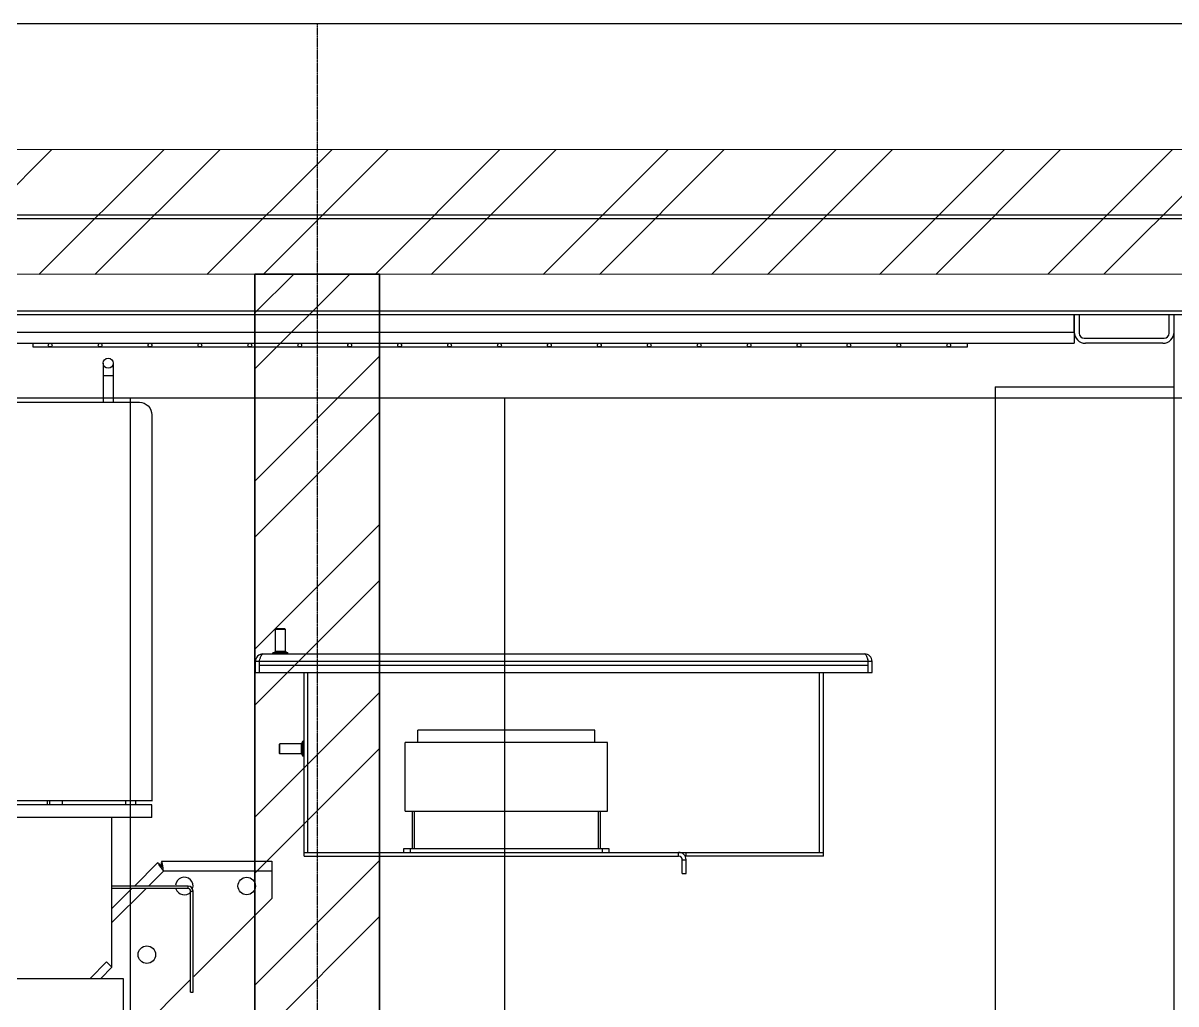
# Model space of a CAD drawing. Header units: millimetres. Extents: x 32496 to 166256, y 3504 to 23939.
# Drawn here: x 98864 to 99788, y 8073 to 8859 of the extents above; entities that cross this region are included whole.
import ezdxf

# ---------------------------------------------------------------- set-up
doc = ezdxf.new("R2010")
doc.units = ezdxf.units.MM
doc.linetypes.add('CENTER', pattern=[50.8, 31.75, -6.35, 6.35, -6.35])
doc.layers.get('0').update_dxf_attribs({"lineweight": 35})
for name, color, linetype in [('FG-S100X100-2232_0', 7, 'Continuous'), ('FG-S80-40-2519_0', 7, 'Continuous'), ('FG-S80-40-922_5_0', 7, 'Continuous'), ('QIAOJIA_0', 7, 'Continuous'), ('S04S0230_0', 7, 'Continuous'), ('YBM-26-03_3_0', 7, 'Continuous'), ('变压器模型_1__0', 7, 'Continuous')]:
    doc.layers.add(name, color=color, linetype=linetype)

# ---------------------------------------------------------------- blocks, each defined once
blk = doc.blocks.new('etryt5rte')
at = {"color": 2, "lineweight": -3}
for p, q in [((76194.75, -53517.2), (63702.7, -53517.2)), ((76094.75, -53617.2), (63802.7, -53619.51)), ((75994.75, -53717.2), (63902.7, -53719.51)), ((75894.64, -53817.41), (64002.7, -53817.41)), ((70852.72, -53816.87), (70852.72, -55956.97)), ((71152.72, -53816.87), (71152.72, -55956.97))]:
    blk.add_line(p, q, dxfattribs=at)
at = {"color": 2, "linetype": 'CENTER', "lineweight": -3, "ltscale": 0.01}
for p, q in [((71002.72, -53516.66), (71002.72, -56425.55)), ((70952.72, -53717.92), (70952.72, -56055.92))]:
    blk.add_line(p, q, dxfattribs=at)
at = {"color": 2}
for p, q in [((70689.83, -53718.22), (70789.85, -53618.2)), ((70779.65, -53718.2), (70879.67, -53618.18)), ((70824.56, -53718.19), (70924.58, -53618.17)), ((70914.38, -53718.17), (71014.4, -53618.16)), ((70959.29, -53718.16), (71059.31, -53618.15)), ((71049.11, -53718.15), (71149.13, -53618.13)), ((71094.02, -53718.14), (71194.04, -53618.12)), ((71183.84, -53718.12), (71283.86, -53618.11)), ((71228.75, -53718.11), (71328.77, -53618.1)), ((71318.57, -53718.1), (71418.59, -53618.08)), ((71363.48, -53718.09), (71463.5, -53618.07)), ((71453.3, -53718.07), (71553.32, -53618.06)), ((71498.21, -53718.06), (71598.23, -53618.05)), ((71588.03, -53718.04), (71688.05, -53618.03)), ((71632.94, -53718.04), (71732.96, -53618.02)), ((70952.72, -53749.01), (70983.83, -53717.89)), ((70952.72, -53793.91), (71028.73, -53717.89)), ((71052.72, -53717.89), (70952.72, -53717.89)), ((70952.72, -53717.89), (70952.72, -56055.92)), ((71052.72, -53717.89), (71052.72, -56055.89)), ((71052.72, -56055.92), (71052.72, -53717.89)), ((70952.72, -53883.71), (71052.72, -53783.71)), ((70952.72, -53928.61), (71052.72, -53828.61)), ((70952.72, -54018.41), (71052.72, -53918.41)), ((70952.72, -54063.31), (71052.72, -53963.31)), ((70952.72, -54153.12), (71052.72, -54053.12)), ((70952.72, -54198.02), (71052.72, -54098.02)), ((70952.72, -54287.82), (71052.72, -54187.82)), ((70952.72, -54332.72), (71052.72, -54232.72))]:
    blk.add_line(p, q, dxfattribs=at)
blk = doc.blocks.new('gtrytrgtrr')
at = {"layer": 'FG-S100X100-2232_0', "color": 7, "linetype": 'Continuous'}
for p, q in [((68009.26, -72451.29), (68109.26, -72451.29)), ((68009.26, -74723.29), (68009.26, -72451.29))]:
    blk.add_line(p, q, dxfattribs=at)
at = {"layer": 'FG-S80-40-2519_0', "color": 7, "linetype": 'Continuous'}
for p, q in [((67929.26, -72465.29), (67929.26, -72451.29)), ((67933.26, -72451.29), (67933.26, -72466.29)), ((68005.26, -72466.29), (68005.26, -72451.29)), ((67937.26, -72470.29), (68001.26, -72470.29)), ((68000.26, -72474.29), (67938.26, -72474.29))]:
    blk.add_line(p, q, dxfattribs=at)
for centre, radius, start, end in [((67938.26, -72465.29), 9, 180, 270), ((67937.26, -72466.29), 4, 180, 270), ((68000.26, -72465.29), 9, 270, 0), ((68001.26, -72466.29), 4, 270, 0)]:
    blk.add_arc(centre, radius, start, end, dxfattribs=at)
at = {"layer": 'FG-S80-40-922_5_0', "color": 7, "linetype": 'Continuous'}
for p in [(67929.26, -72451.29), (67006.76, -72474.29)]:
    blk.add_line(p, (67929.26, -72474.29), dxfattribs=at)
at = {"layer": 'FG-S80-40-922_5_0', "color": 9, "linetype": 'Continuous'}
blk.add_line((67006.76, -72465.29), (67929.26, -72465.29), dxfattribs=at)
at = {"layer": 'QIAOJIA_0', "color": 7, "linetype": 'Continuous'}
for q in [(68009.26, -72509.09), (67865.96, -73074.09)]:
    blk.add_line((67865.96, -72509.09), q, dxfattribs=at)
at = {"layer": 'S04S0230_0', "color": 7, "linetype": 'Continuous'}
for p, q in [((60350.26, -72371.29), (72186.26, -72371.29)), ((60350.26, -72451.29), (72186.26, -72451.29))]:
    blk.add_line(p, q, dxfattribs=at)
at = {"layer": 'S04S0230_0', "color": 9, "linetype": 'Continuous'}
for p, q in [((60350.26, -72374.29), (72186.26, -72374.29)), ((60350.26, -72448.29), (72186.26, -72448.29))]:
    blk.add_line(p, q, dxfattribs=at)
at = {"layer": 'YBM-26-03_3_0', "color": 7, "linetype": 'Continuous'}
for p, q in [((67094.76, -72474.29), (67094.76, -72477.29)), ((67094.76, -72477.29), (67843.76, -72477.29)), ((67843.76, -72477.29), (67843.76, -72474.29))]:
    blk.add_line(p, q, dxfattribs=at)
for centre in [(67108.76, -72475.79), (67148.76, -72475.79), (67188.76, -72475.79), (67228.76, -72475.79), (67268.76, -72475.79), (67308.76, -72475.79), (67348.76, -72475.79), (67388.76, -72475.79), (67428.76, -72475.79), (67468.76, -72475.79), (67508.76, -72475.79), (67548.76, -72475.79), (67588.76, -72475.79), (67628.76, -72475.79), (67668.76, -72475.79), (67708.76, -72475.79), (67748.76, -72475.79), (67788.76, -72475.79), (67828.76, -72475.79)]:
    blk.add_circle(centre, 1.5, dxfattribs=at)
at = {"layer": '变压器模型_1__0', "color": 6, "linetype": 'Continuous'}
for p, q in [((67151.26, -72490.29), (67151.26, -72521.6)), ((67159.26, -72490.29), (67159.26, -72521.6)), ((66680.26, -72521.6), (67180.26, -72521.6)), ((67190.26, -72531.58), (67190.26, -72841.29)), ((67289.76, -72703.29), (67289.26, -72703.79)), ((67289.26, -72721.29), (67289.26, -72703.79)), ((67297.26, -72703.79), (67289.26, -72703.79)), ((67296.76, -72703.29), (67289.76, -72703.29)), ((67296.76, -72703.29), (67297.26, -72703.79)), ((67297.26, -72721.29), (67297.26, -72703.79)), ((67279.26, -72723.29), (67761.26, -72723.29)), ((67299.26, -72722.29), (67287.26, -72722.29)), ((67287.26, -72723.29), (67287.26, -72722.29)), ((67289.26, -72721.29), (67288.46, -72721.69)), ((67297.26, -72721.29), (67289.26, -72721.29)), ((67297.26, -72721.29), (67299.26, -72722.29)), ((67299.26, -72723.29), (67299.26, -72722.29)), ((67276.26, -72729.29), (67273.26, -72729.29)), ((67273.26, -72738.29), (67273.26, -72729.29)), ((67276.26, -72729.29), (67276.26, -72738.29)), ((67767.26, -72729.29), (67764.26, -72729.29)), ((67764.26, -72738.29), (67764.26, -72729.29)), ((67767.26, -72738.29), (67767.26, -72729.29)), ((67273.26, -72738.29), (67767.26, -72738.29)), ((67312.26, -72885.29), (67312.26, -72738.29)), ((67315.26, -72882.29), (67315.26, -72738.29)), ((67725.26, -72882.29), (67725.26, -72738.29)), ((67728.26, -72885.29), (67728.26, -72738.29)), ((67545.26, -72784.29), (67403.26, -72784.29)), ((67403.26, -72794.29), (67403.26, -72784.29)), ((67545.26, -72794.29), (67545.26, -72784.29)), ((67292.26, -72795.79), (67292.76, -72795.29)), ((67292.26, -72795.79), (67292.26, -72802.79)), ((67310.26, -72795.29), (67292.76, -72795.29)), ((67292.76, -72803.29), (67292.76, -72795.29)), ((67310.26, -72795.29), (67311.26, -72793.29)), ((67310.26, -72803.29), (67310.26, -72795.29)), ((67312.26, -72793.29), (67311.26, -72793.29)), ((67311.26, -72805.29), (67311.26, -72793.29)), ((67555.26, -72794.29), (67393.26, -72794.29)), ((67393.26, -72849.29), (67393.26, -72794.29)), ((67555.26, -72849.29), (67555.26, -72794.29)), ((67292.26, -72802.79), (67292.76, -72803.29)), ((67310.26, -72803.29), (67292.76, -72803.29)), ((67310.26, -72803.29), (67311.26, -72805.29)), ((67312.26, -72805.29), (67311.26, -72805.29)), ((67190.26, -72841.13), (66810.66, -72841.13)), ((67106.26, -72841.29), (67106.26, -72844.29)), ((67108.26, -72841.29), (67108.26, -72844.29)), ((67118.26, -72841.29), (67118.26, -72844.29)), ((67169.26, -72841.29), (67169.26, -72844.29)), ((67177.26, -72841.29), (67177.26, -72844.29)), ((67190.26, -72844.29), (66810.66, -72844.29)), ((67190.26, -72854.29), (67190.26, -72844.29)), ((67393.26, -72849.29), (67555.26, -72849.29)), ((67399.02, -72879.29), (67399.02, -72849.29)), ((67400.29, -72849.29), (67400.29, -72879.29)), ((67548.24, -72879.29), (67548.24, -72849.29)), ((67549.5, -72849.29), (67549.5, -72879.29)), ((67190.26, -72854.29), (66908.95, -72854.29)), ((67158.26, -72974.29), (67158.26, -72854.29)), ((67392.26, -72879.29), (67556.26, -72879.29)), ((67392.26, -72882.29), (67392.26, -72879.29)), ((67556.26, -72879.29), (67556.26, -72882.29)), ((67197.92, -72889.29), (67286.26, -72889.29)), ((67286.26, -72889.29), (67286.26, -72919.29)), ((67312.26, -72882.29), (67728.26, -72882.29)), ((67312.26, -72885.29), (67612.26, -72885.29)), ((67615.26, -72899.29), (67615.26, -72888.29)), ((67728.26, -72885.29), (67618.26, -72885.29)), ((67618.26, -72899.29), (67618.26, -72888.29)), ((67176.26, -72909.29), (67195.09, -72890.46)), ((67195.92, -72891.29), (67197.92, -72893.29)), ((67197.92, -72893.29), (67197.92, -72890.46)), ((67615.26, -72899.29), (67618.26, -72899.29)), ((67219.26, -72909.29), (67158.26, -72909.29)), ((67158.26, -72927.29), (67174.26, -72911.29)), ((67219.26, -72911.29), (67158.26, -72911.29)), ((67221.26, -72994.29), (67221.26, -72913.29)), ((67223.26, -72994.29), (67223.26, -72913.29)), ((67286.26, -72919.29), (67223.76, -72981.79)), ((67154.01, -72970.06), (67140.79, -72983.29)), ((67158.26, -72974.29), (67154.01, -72970.06)), ((67149.26, -72983.29), (67158.26, -72974.29)), ((67017.95, -72983.29), (67167.26, -72983.29)), ((67167.26, -72983.29), (67167.26, -73528.29)), ((67220.76, -72984.79), (67167.26, -73038.29)), ((67221.26, -72994.29), (67223.26, -72994.29))]:
    blk.add_line(p, q, dxfattribs=at)
at = {"layer": '变压器模型_1__0', "color": 9, "linetype": 'Continuous'}
for p, q in [((67159.26, -72500.29), (67151.26, -72500.29)), ((67180.26, -72521.6), (67180.26, -72521.76)), ((67764.26, -72729.29), (67276.26, -72729.29)), ((67276.26, -72732.29), (67764.26, -72732.29)), ((67397.26, -72879.29), (67397.26, -72882.29)), ((67551.26, -72882.29), (67551.26, -72879.29)), ((67612.26, -72885.29), (67612.26, -72882.29)), ((67615.26, -72888.29), (67618.26, -72888.29)), ((67618.26, -72885.29), (67618.26, -72882.29)), ((67187.58, -72909.29), (67199.58, -72897.29)), ((67286.26, -72897.29), (67199.58, -72897.29)), ((67158.26, -72938.61), (67185.58, -72911.29)), ((67219.26, -72911.29), (67219.26, -72909.29)), ((67221.26, -72913.29), (67223.26, -72913.29))]:
    blk.add_line(p, q, dxfattribs=at)
blk.add_circle((67155.26, -72490.29), 4, dxfattribs=at)
at = {"layer": '变压器模型_1__0', "color": 6, "linetype": 'Continuous'}
for centre in [(67266.26, -72909.29), (67186.26, -72964.29)]:
    blk.add_circle(centre, 7, dxfattribs=at)
for centre, radius, start, end in [((67279.26, -72729.29), 6, 90, 180), ((67761.26, -72729.29), 6, 0, 90), ((67569.08, -72791.19), 204.77, 17.5951, 17.9598), ((67612.26, -72888.29), 6, 0, 90), ((67612.26, -72888.29), 3, 0, 90), ((67216.26, -72909.29), 7, 342.36969, 173.85407), ((67216.26, -72909.29), 7, 197.69202, 317.56514), ((67219.26, -72913.29), 4, 0, 90), ((67219.26, -72913.29), 2, 0, 90)]:
    blk.add_arc(centre, radius, start, end, dxfattribs=at)
for points, knots in [([(67180.26, -72521.6), (67182.81, -72521.6), (67188.12, -72523.72), (67190.26, -72529.03), (67190.26, -72531.58)], [0, 0, 0, 0, 0.500259, 1, 1, 1, 1]), ([(67278.26, -72724.1), (67278.34, -72723.98), (67278.58, -72723.63), (67278.97, -72723.29), (67279.26, -72723.29)], [0, 0, 0, 0, 0.327677, 1, 1, 1, 1]), ([(67761.26, -72723.29), (67761.69, -72723.29), (67762.61, -72724.47), (67762.98, -72725.54), (67763.26, -72726.29)], [0, 0, 0, 0, 0.347158, 1, 1, 1, 1]), ([(67276.81, -72727.59), (67276.93, -72727.23), (67277.34, -72726.05), (67277.78, -72724.85), (67278.26, -72724.1)], [0, 0, 0, 0, 0.294715, 1, 1, 1, 1]), ([(67198.47, -72890.36), (67198.4, -72890.09), (67198.31, -72889.74), (67198.05, -72889.29), (67197.92, -72889.29)], [0, 0, 0, 0, 0.685446, 1, 1, 1, 1]), ([(67195.09, -72890.46), (67195, -72890.55), (67195.13, -72891.05), (67195.52, -72891.72), (67196.23, -72892.83), (67196.81, -72893.62), (67197.14, -72894.07)], [0, 0, 0, 0, 0.092083, 0.292742, 0.601447, 1, 1, 1, 1]), ([(67197.14, -72894.07), (67197.33, -72894.33), (67198.13, -72895.41), (67198.95, -72896.47), (67199.58, -72897.29)], [0, 0, 0, 0, 0.234931, 1, 1, 1, 1]), ([(67197.92, -72893.29), (67197.97, -72893.29), (67198.23, -72893.37), (67198.37, -72893.64), (67198.47, -72893.83)], [0, 0, 0, 0, 0.179447, 1, 1, 1, 1]), ([(67199.02, -72893.29), (67198.98, -72893), (67198.82, -72892.02), (67198.65, -72891.04), (67198.47, -72890.36)], [0, 0, 0, 0, 0.29562, 1, 1, 1, 1]), ([(67199.58, -72897.29), (67199.53, -72896.94), (67199.35, -72895.61), (67199.17, -72894.27), (67199.02, -72893.29)], [0, 0, 0, 0, 0.26085, 1, 1, 1, 1])]:
    blk.add_open_spline(points, degree=3, knots=knots, dxfattribs=at)
for points in [[(67276.26, -72729.29), (67276.44, -72728.72), (67276.62, -72728.15), (67276.81, -72727.59)], [(67763.26, -72726.29), (67763.48, -72726.87), (67763.67, -72727.46), (67763.86, -72728.05)]]:
    blk.add_open_spline(points, degree=3, dxfattribs=at)

msp = doc.modelspace()

# ---------------------------------------------------------------- block references
for name, p in [('etryt5rte', (28096.931, 62375.365)), ('gtrytrgtrr', (31776.885, 81076.369))]:
    msp.add_blockref(name, p)

doc.saveas('drawing.dxf')
